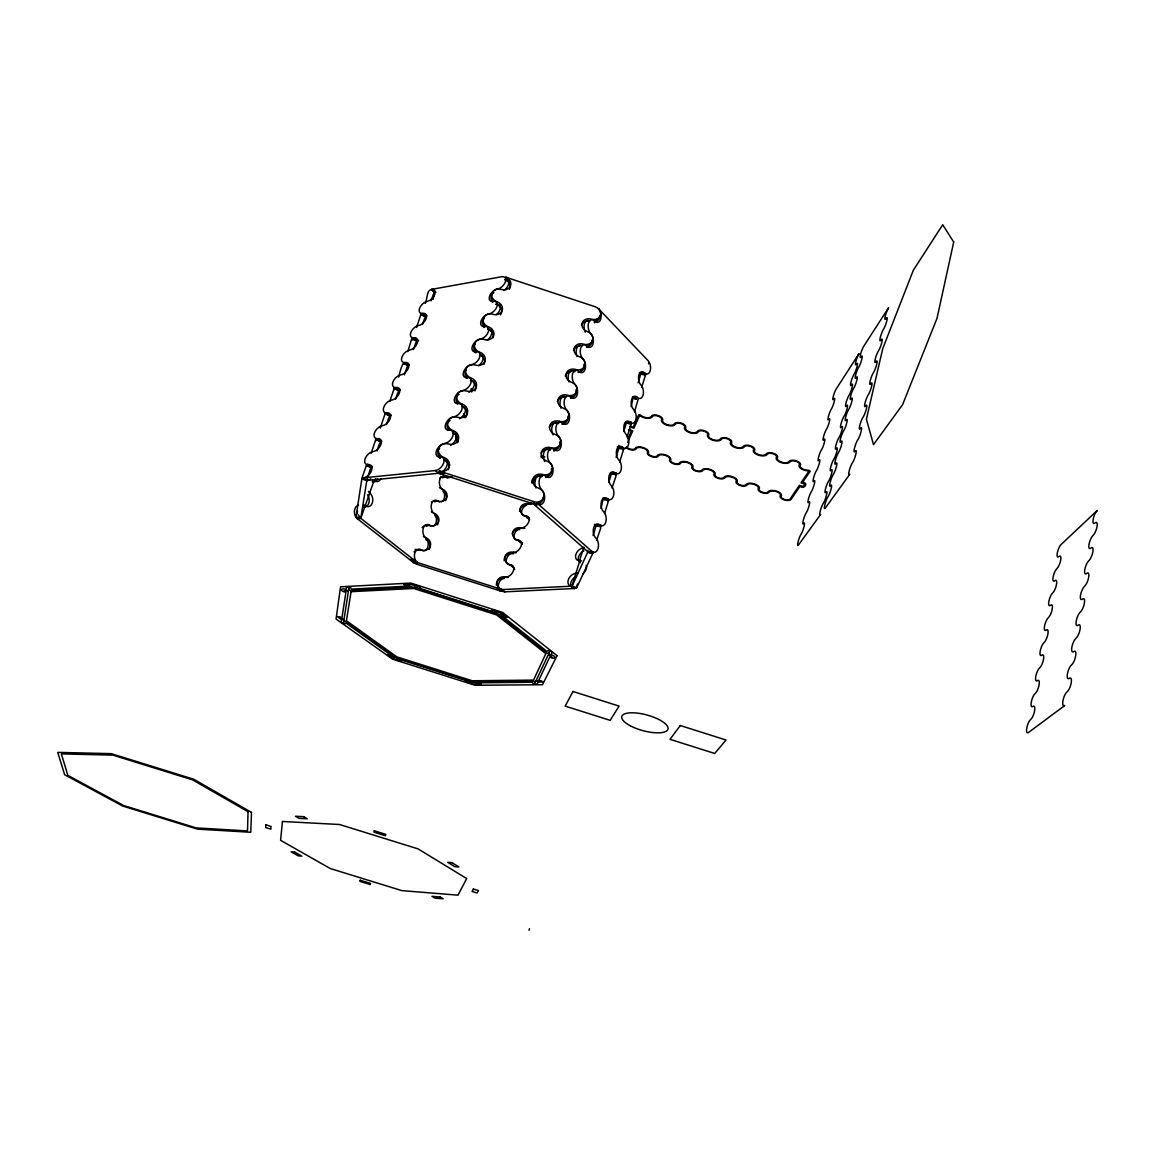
<?xml version="1.0" encoding="UTF-8"?>
<svg xmlns="http://www.w3.org/2000/svg" width="1155" height="1155" viewBox="0 0 1155 1155"><rect width="100%" height="100%" fill="white"/><g stroke="black" fill="none" stroke-linecap="round" stroke-linejoin="round"><path stroke-width="1.5" d="M579.391 561.099L583.809 547.152M400.164 389.307C398.836 390.332 397.291 393.205 395.645 399.067M374.292 481.159L374.321 479.816L360.793 518.335L356.043 516.805L361.948 478.098L366.525 465.046L366.727 466.389M385.207 414.082L385.193 413.245L380.341 428.101M343.858 620.423C343.656 625.375 343.179 619.643 345.172 621.26L394.692 656.762L389.769 655.419L395.616 657.383M348.579 590.364C350.052 585.354 347.583 590.609 350.081 590.378L411.18 587.202C397.724 581.124 414.934 589.7 417.865 586.856M360.793 518.335L366.929 479.7L370.524 468.439L372.459 466.36M356.043 516.805L357.516 511.275M421.055 314.781L421.113 313.77L416.565 327.486M389.798 401.363L394.346 387.878L394.404 389.596M433.067 299.362L434.511 291.277L431.017 300.805M407.787 351.654L411.382 339.888L412.263 338.155L412.248 340.061L412.898 338.949M371.159 453.28L375.938 438.972L375.938 440.546M576.562 587.332L576.475 588.14L592.789 553.375L587.548 552.379L587.881 550.386M607.934 500.664L608.194 499.509M595.46 524.919C596.933 524.341 594.219 531.82 593.049 535.314M425.285 303.332C427.466 298.799 427.162 284.101 434.439 292.316M398.692 377.108C399.789 371.953 402.474 362.526 404.033 363.493M618.329 447.534L618.185 448.602M610.836 472.9C612.02 472.669 610.042 478.401 608.699 482.472M625.808 422.239C627.122 421.156 624.927 427.74 623.772 431.508M531.993 502.945A6.916 4.505 -48.6 0 1 529.12 503.941A6.944 4.533 -48.9 0 0 521.858 510.38A6.944 4.533 -48.9 0 0 525.337 515.939A6.959 4.562 -49.2 0 1 528.831 521.569A6.959 4.562 -49.2 0 1 521.526 528.023A6.988 4.591 -49.5 0 0 514.235 534.491A6.988 4.591 -49.5 0 0 517.7 540.179A7.017 4.62 -49.8 0 1 521.194 545.94A7.017 4.62 -49.8 0 1 513.845 552.422A7.031 4.649 -50.1 0 0 506.511 558.919A7.031 4.649 -50.1 0 0 509.976 564.737A7.06 4.678 -50.5 0 1 513.455 570.628A7.06 4.678 -50.5 0 1 506.063 577.125A7.089 4.707 -50.8 0 0 498.686 583.65A7.089 4.707 -50.8 0 0 502.136 589.599L501.357 591.288L416.868 564.261L417.302 562.485A7.132 6.555 12.5 0 1 413.302 559.439M543.211 497.126A7.912 7.132 20.2 0 1 533.264 503.84L438.77 473.29L439.304 471.067A7.984 7.175 14.1 0 0 449.208 466.736A7.984 7.175 14.1 0 0 443.939 457.481A7.955 7.118 14.4 0 1 438.683 448.299A7.955 7.118 14.4 0 1 448.544 444.011A7.926 7.074 14.6 0 0 458.362 439.752A7.926 7.074 14.6 0 0 453.106 430.613A7.897 7.017 14.9 0 1 447.866 421.532A7.897 7.017 14.9 0 1 457.64 417.33A7.868 6.973 15.1 0 0 467.371 413.158A7.868 6.973 15.1 0 0 462.144 404.135A7.84 6.916 15.3 0 1 456.932 395.14A7.84 6.916 15.3 0 1 466.62 391.025A7.811 6.872 15.5 0 0 476.264 386.939A7.811 6.872 15.5 0 0 471.067 378.017A7.782 6.829 15.7 0 1 465.869 369.124A7.782 6.829 15.7 0 1 475.47 365.081A7.753 6.771 15.9 0 0 485.028 361.082A7.753 6.771 15.9 0 0 479.859 352.261A7.724 6.728 16 0 1 474.691 343.483A7.724 6.728 16 0 1 484.205 339.512A7.695 6.685 16.2 0 0 493.676 335.585A7.695 6.685 16.2 0 0 488.522 326.865A7.681 6.641 16.3 0 1 483.382 318.174A7.681 6.641 16.3 0 1 492.81 314.29A7.652 6.598 16.5 0 0 502.208 310.45A7.652 6.598 16.5 0 0 497.069 301.816A7.623 6.54 16.6 0 1 491.943 293.226A7.623 6.54 16.6 0 1 501.299 289.414A7.594 6.497 16.8 0 0 510.611 285.646A7.594 6.497 16.8 0 0 505.5 277.099L595.2 306.768A7.551 6.482 20.7 0 1 600.427 315.329A7.551 6.482 20.7 0 1 591.331 319.141A7.58 6.526 20.7 0 0 582.178 322.996A7.58 6.526 20.7 0 0 587.419 331.601A7.609 6.569 20.7 0 1 592.659 340.249A7.609 6.569 20.7 0 1 583.477 344.147A7.623 6.612 20.6 0 0 574.252 348.074A7.623 6.612 20.6 0 0 579.521 356.78A7.652 6.656 20.6 0 1 584.791 365.529A7.652 6.656 20.6 0 1 575.522 369.499A7.681 6.713 20.6 0 0 566.224 373.513A7.681 6.713 20.6 0 0 571.508 382.305A7.71 6.757 20.5 0 1 576.807 391.155A7.71 6.757 20.5 0 1 567.466 395.198A7.739 6.8 20.5 0 0 558.067 399.298A7.739 6.8 20.5 0 0 563.38 408.191A7.767 6.858 20.5 0 1 568.708 417.143A7.767 6.858 20.5 0 1 559.28 421.272A7.782 6.901 20.4 0 0 549.809 425.444A7.782 6.901 20.4 0 0 555.151 434.439A7.811 6.944 20.4 0 1 560.493 443.491A7.811 6.944 20.4 0 1 550.993 447.707A7.84 7.002 20.3 0 0 541.435 451.952A7.84 7.002 20.3 0 0 546.806 461.062A7.868 7.046 20.3 0 1 552.177 470.215A7.868 7.046 20.3 0 1 542.576 474.517A7.897 7.103 20.2 0 0 532.946 478.849A7.897 7.103 20.2 0 0 538.331 488.06A7.926 7.147 20.2 0 1 543.731 497.314A7.926 7.147 20.2 0 1 534.043 501.703L439.304 471.067M603.3 498.296L601.004 508.474M452.543 432.923L453.106 430.613M461.567 406.488L462.144 404.135M623.151 448.804L623.411 447.765M488.522 326.865L487.886 329.363A7.681 6.67 16.2 0 1 493.098 337.838M497.069 301.816L496.419 304.357A7.609 6.54 16.6 0 1 495.885 304.169M640.476 372.589C641.4 372.473 639.726 377.411 638.109 382.825M618.488 446.927L618.907 445.397M592.847 551.57L592.789 553.375M600.73 524.789L600.571 528.528L596.601 540.295M615.962 473.088L615.933 476.293L612.006 487.973M633.359 396.569L631.15 406.531M576.937 585.758L577.413 584.069M404.423 374.841C406.011 369.297 407.932 364.605 409.101 364.431M631.005 421.965L630.89 425.459L626.992 437.052M529.062 930.266L529.51 928.707M377.006 450.984C378.306 446.263 380.414 440.618 381.626 440.762M413.504 349.517C415.049 344.464 416.753 339.7 417.792 340.205M386.463 424.607C387.921 419.539 389.784 415.02 390.953 414.862M422.456 324.512C424.52 318.332 425.43 316.167 426.758 315.329M616.12 457.293L619.08 447.115L618.257 448.573M574.67 371.896L575.522 369.499M558.457 423.567L559.28 421.272M550.993 447.707L550.17 449.945A7.825 6.988 20.3 0 0 541.146 453.02M513.037 554.183L513.686 552.408A7.017 6.41 19.6 0 0 516.198 552.769M541.782 476.712L542.576 474.517M533.264 503.84L534.043 501.703M375.505 478.733L374.567 480.899M367.824 464.007L366.9 466.1M386.376 412.566L385.712 414.14M648.489 363.811L648.85 362.915M641.588 387.488L645.775 374.162L645.096 375.462M421.647 314.723L422.181 313.395A7.349 4.201 -47.1 0 0 425.877 316.268A7.378 4.23 -47.3 0 1 426.643 316.196M634.442 411.844L638.181 399.269M619.658 462.101L623.844 448.66L623.123 449.945M627.959 438.842L631.482 430.945L628.58 429.992M604.455 513.715L608.728 500.028L608.122 501.053M627.656 442.235L632.767 430.801L628.796 429.501M587.895 551.787L571.855 586.61M535.776 681.306C533.191 685.464 536.757 680.974 534.245 681.248L474.156 681.955L478.906 683.746L473.088 681.912M548.596 654.033C550.127 649.139 549.26 654.784 547.369 653.196L499.22 615.066L504.692 616.452L498.166 614.345M579.507 560.998L580.041 560.016L571.797 586.639M363.551 477.838A7.71 4.577 -50.4 0 0 371.506 470.677A7.71 4.577 -50.4 0 0 368.301 464.671A7.681 4.548 -50.1 0 1 365.124 458.737A7.681 4.548 -50.1 0 1 373.022 451.591A7.652 4.519 -49.8 0 0 380.919 444.444A7.652 4.519 -49.8 0 0 377.699 438.597A7.623 4.49 -49.5 0 1 374.509 432.807A7.623 4.49 -49.5 0 1 382.363 425.69A7.594 4.461 -49.3 0 0 390.217 418.572A7.594 4.461 -49.3 0 0 386.983 412.869A7.565 4.418 -49 0 1 383.763 407.239A7.565 4.418 -49 0 1 391.574 400.15A7.536 4.389 -48.8 0 0 399.37 393.061A7.536 4.389 -48.8 0 0 396.122 387.502A7.508 4.36 -48.5 0 1 392.902 382.016A7.508 4.36 -48.5 0 1 400.655 374.956A7.493 4.331 -48.3 0 0 408.422 367.896A7.493 4.331 -48.3 0 0 405.16 362.482A7.464 4.302 -48 0 1 401.911 357.126A7.464 4.302 -48 0 1 409.621 350.095A7.435 4.274 -47.8 0 0 417.33 343.064A7.435 4.274 -47.8 0 0 414.053 337.794A7.406 4.245 -47.6 0 1 410.805 332.568A7.406 4.245 -47.6 0 1 418.471 325.566A7.392 4.216 -47.3 0 0 426.137 318.578A7.392 4.216 -47.3 0 0 422.846 313.424A7.363 4.187 -47.1 0 1 419.568 308.342A7.363 4.187 -47.1 0 1 427.191 301.368A7.334 4.158 -46.9 0 0 434.814 294.409A7.334 4.158 -46.9 0 0 431.508 289.385L501.703 276.724A7.58 4.418 -45.7 0 1 505.399 281.849A7.58 4.418 -45.7 0 1 497.487 289.024A7.594 4.447 -45.9 0 0 489.576 296.214A7.594 4.447 -45.9 0 0 493.243 301.412A7.623 4.476 -46.2 0 1 496.939 306.667A7.623 4.476 -46.2 0 1 488.969 313.886A7.652 4.519 -46.4 0 0 481.014 321.104A7.652 4.519 -46.4 0 0 484.681 326.446A7.666 4.548 -46.6 0 1 488.348 331.846A7.666 4.548 -46.6 0 1 480.35 339.079A7.695 4.577 -46.9 0 0 472.337 346.341A7.695 4.577 -46.9 0 0 475.99 351.813A7.724 4.606 -47.1 0 1 479.657 357.357A7.724 4.606 -47.1 0 1 471.601 364.634A7.753 4.649 -47.4 0 0 463.545 371.924A7.753 4.649 -47.4 0 0 467.169 377.555A7.767 4.678 -47.6 0 1 470.836 383.243A7.767 4.678 -47.6 0 1 462.722 390.549A7.796 4.707 -47.9 0 0 454.622 397.869A7.796 4.707 -47.9 0 0 458.246 403.644A7.825 4.736 -48.2 0 1 461.885 409.491A7.825 4.736 -48.2 0 1 453.727 416.84A7.854 4.779 -48.5 0 0 445.57 424.188A7.854 4.779 -48.5 0 0 449.18 430.122A7.883 4.808 -48.8 0 1 452.803 436.114A7.883 4.808 -48.8 0 1 444.603 443.491A7.912 4.837 -49 0 0 436.388 450.883A7.912 4.837 -49 0 0 439.983 456.961A7.941 4.88 -49.3 0 1 443.607 463.126A7.941 4.88 -49.3 0 1 435.334 470.533L363.551 477.838L366.828 480.494L438.582 473.276A7.926 4.88 -49.3 0 0 446.653 466.389A7.926 4.88 -49.3 0 0 444.054 459.704M639.379 372.502A7.32 4.201 82.8 0 1 640.577 373.397L644.562 372.863A7.305 4.172 82.6 0 0 650.193 370.813A7.305 4.172 82.6 0 0 648.143 360.735L598.521 308.717A7.594 4.447 81.2 0 1 600.701 319.199A7.594 4.447 81.2 0 1 594.652 321.09A7.609 4.49 81.4 0 0 588.545 323.039A7.609 4.49 81.4 0 0 590.754 333.55A7.637 4.519 81.6 0 1 592.963 344.06A7.637 4.519 81.6 0 1 586.841 346.081A7.652 4.548 81.9 0 0 580.662 348.16A7.652 4.548 81.9 0 0 582.885 358.714A7.681 4.591 82.1 0 1 585.109 369.268A7.681 4.591 82.1 0 1 578.915 371.434A7.695 4.62 82.4 0 0 572.649 373.628A7.695 4.62 82.4 0 0 574.916 384.225A7.724 4.663 82.6 0 1 577.154 394.837A7.724 4.663 82.6 0 1 570.888 397.118A7.739 4.692 82.9 0 0 564.535 399.457A7.739 4.692 82.9 0 0 566.816 410.112A7.767 4.721 83.2 0 1 569.097 420.752A7.767 4.721 83.2 0 1 562.73 423.178A7.782 4.764 83.4 0 0 556.32 425.646A7.782 4.764 83.4 0 0 558.616 436.345A7.811 4.793 83.7 0 1 560.911 447.043A7.811 4.793 83.7 0 1 554.472 449.598A7.84 4.837 84 0 0 547.961 452.211A7.84 4.837 84 0 0 550.3 462.953A7.868 4.865 84.3 0 1 552.624 473.694A7.868 4.865 84.3 0 1 546.098 476.394A7.883 4.909 84.6 0 0 539.5 479.152A7.883 4.909 84.6 0 0 541.868 489.937A7.912 4.938 85 0 1 544.207 500.736A7.912 4.938 85 0 1 537.595 503.58L533.437 503.927L587.837 551.7A7.623 4.606 86.3 0 0 592.342 551.642M632.449 397.147A7.363 4.274 83.3 0 1 633.344 397.854L637.343 397.363A7.349 4.23 83.1 0 0 643.046 395.183A7.349 4.23 83.1 0 0 640.967 385.077A7.334 4.201 82.8 0 1 638.888 374.971A7.334 4.201 82.8 0 1 644.562 372.863M637.343 397.363A7.378 4.259 83.3 0 0 631.597 399.587A7.378 4.259 83.3 0 0 633.705 409.736A7.392 4.288 83.5 0 1 635.799 419.886A7.392 4.288 83.5 0 1 630.024 422.181L626.01 422.643A7.406 4.331 83.8 0 0 625.404 422.138M617.348 446.913A7.45 4.389 84.3 0 1 618.575 447.765L622.617 447.346A7.435 4.346 84 0 0 628.45 444.906A7.435 4.346 84 0 0 626.342 434.713A7.421 4.317 83.8 0 1 624.205 424.535A7.421 4.317 83.8 0 1 630.024 422.181M440.575 476.51A6.959 4.634 84.2 0 1 442.553 477.448L446.061 477.102A6.944 4.606 83.9 0 0 447.678 477.982M610.432 472.727A7.493 4.447 84.8 0 1 611.053 473.218L615.095 472.843A7.479 4.418 84.5 0 0 621.015 470.273A7.479 4.418 84.5 0 0 618.878 460.051A7.464 4.389 84.3 0 1 616.727 449.815A7.464 4.389 84.3 0 1 622.617 447.346M433.775 500.952A7.002 4.692 84.9 0 1 434.41 501.4L437.918 501.097A7.017 6.353 14 0 0 446.797 497.3A7.017 6.353 14 0 0 442.163 489.128A6.988 6.309 14.3 0 1 439.521 487.655M414.501 587.202L496.722 613.449M357.299 518.725L360.88 518.422L417.143 562.413L413.591 562.629L357.299 518.725A7.32 5.14 84.7 0 1 354.441 510.972A7.32 5.14 84.7 0 1 358.541 505.125M602.477 498.354A7.551 4.519 85.4 0 1 603.415 499.018L607.487 498.686A7.536 4.476 85.1 0 0 613.464 495.986A7.536 4.476 85.1 0 0 611.298 485.721A7.508 4.447 84.8 0 1 609.133 475.441A7.508 4.447 84.8 0 1 615.095 472.843M425.516 525.222A7.046 4.75 85.6 0 1 426.166 525.655L429.689 525.381A7.031 4.721 85.2 0 0 431.349 526.218M594.392 524.384A7.594 4.577 86 0 1 595.677 525.178L599.763 524.875A7.58 4.533 85.7 0 0 605.812 522.046A7.58 4.533 85.7 0 0 603.632 511.737A7.551 4.505 85.4 0 1 601.437 501.414A7.551 4.505 85.4 0 1 607.487 498.686M415.064 549.361A7.089 4.822 86.3 0 1 417.807 550.228L421.344 549.997A7.074 4.779 85.9 0 0 427.74 547.253A7.074 4.779 85.9 0 0 425.531 537.653A7.046 4.75 85.6 0 1 423.308 528.052A7.046 4.75 85.6 0 1 429.689 525.381M587.837 551.7L591.938 551.44A7.637 4.606 86.3 0 0 598.059 548.481A7.637 4.606 86.3 0 0 595.865 538.115A7.609 4.577 86 0 1 593.641 527.763A7.609 4.577 86 0 1 599.763 524.875M348.362 590.465L344.002 590.869M501.458 589.801A7.074 4.707 -50.8 0 0 504.923 591.836L574.771 588.487A7.277 4.981 -49.6 0 1 570.686 583.535A7.277 4.981 -49.6 0 1 576.403 576.215M494.167 611.212L497.993 614.243M471.413 681.753L396.858 657.917L399.543 660.155L395.847 657.513M552.032 657.08L548.712 654.25M347.352 590.696L348.435 591.158L343.973 619.672L339.772 617.391L343.699 620.206M472.785 681.869L468.309 681.926M536.021 681.219L540.583 681.031M537.089 681.075L536.108 680.598L548.235 654.813L549.405 655.001M630.038 426.354L633.084 427.35L638.657 414.862L640.577 415.179A6.165 2.974 16.2 0 0 646.641 417.691A6.165 2.974 16.2 0 0 651.218 416.334A6.006 2.902 16 0 1 658.162 415.54A6.006 2.902 16 0 1 662.609 420.059A6.15 2.974 15.8 0 0 667.142 424.679A6.15 2.974 15.8 0 0 674.289 423.885A6.006 2.902 15.6 0 1 681.277 423.105A6.006 2.902 15.6 0 1 685.651 427.61A6.15 2.96 15.4 0 0 690.113 432.201A6.15 2.96 15.4 0 0 697.317 431.436A6.006 2.888 15.2 0 1 704.362 430.671A6.006 2.888 15.2 0 1 708.665 435.146A6.15 2.96 15 0 0 713.039 439.709A6.15 2.96 15 0 0 720.301 438.958A6.006 2.888 14.7 0 1 727.405 438.221A6.006 2.888 14.7 0 1 731.635 442.668A6.15 2.96 14.5 0 0 735.937 447.202A6.15 2.96 14.5 0 0 743.257 446.48A6.006 2.873 14.3 0 1 750.418 445.772A6.006 2.873 14.3 0 1 754.576 450.19A6.15 2.945 14.1 0 0 758.792 454.695A6.15 2.945 14.1 0 0 766.169 453.987A6.006 2.873 13.9 0 1 773.388 453.294A6.006 2.873 13.9 0 1 777.474 457.683A6.15 2.945 13.7 0 0 781.617 462.159A6.15 2.945 13.7 0 0 789.053 461.48A6.006 2.859 13.5 0 1 796.329 460.816A6.006 2.859 13.5 0 1 800.328 465.176A6.15 2.931 13.3 0 0 802.191 468.627A6.15 2.931 13.3 0 0 808.688 470.229L810.233 471.168L802.407 482.732C809.742 481.909 803.635 490.572 800.141 486.067L791.175 499.335A5.789 2.657 13.6 0 1 784.187 499.884A5.789 2.657 13.6 0 1 780.289 495.784A5.934 2.729 13.8 0 0 776.275 491.568A5.934 2.729 13.8 0 0 769.129 492.146A5.789 2.671 14 0 1 762.184 492.709A5.789 2.671 14 0 1 758.229 488.579A5.934 2.743 14.2 0 0 754.143 484.335A5.934 2.743 14.2 0 0 747.054 484.941A5.789 2.671 14.4 0 1 740.167 485.519A5.789 2.671 14.4 0 1 736.139 481.375A5.934 2.743 14.6 0 0 731.967 477.102A5.934 2.743 14.6 0 0 724.936 477.722A5.789 2.685 14.8 0 1 718.107 478.314A5.789 2.685 14.8 0 1 714.007 474.156A5.934 2.758 15 0 0 709.776 469.854A5.934 2.758 15 0 0 702.789 470.489A5.789 2.685 15.2 0 1 696.003 471.11A5.789 2.685 15.2 0 1 691.845 466.923A5.934 2.758 15.3 0 0 687.543 462.592A5.934 2.758 15.3 0 0 680.613 463.256A5.789 2.685 15.5 0 1 673.885 463.891A5.789 2.685 15.5 0 1 669.64 459.676A5.934 2.758 15.7 0 0 665.266 455.33A5.934 2.758 15.7 0 0 658.393 456.008A5.789 2.7 15.9 0 1 651.723 456.658A5.789 2.7 15.9 0 1 647.406 452.428A5.934 2.772 16.1 0 0 642.96 448.053A5.934 2.772 16.1 0 0 636.145 448.746A5.789 2.7 16.3 0 1 631.771 449.93A5.789 2.7 16.3 0 1 626.024 447.49M576.807 587.635L572.129 586.134L502.136 589.599L417.302 562.485M368.185 466.331L371.491 467.4A7.695 4.577 -50.4 0 1 372.343 467.313M361.789 478.95L366.77 480.552M603.473 499.119L608.295 500.678M375.938 439.752L380.861 441.354M595.735 525.28L600.6 526.839M618.632 447.851L623.397 449.411M395.977 389.278L399.211 390.332M611.096 473.319L615.889 474.878M386.838 414.602L390.101 415.67A7.58 4.461 -49.3 0 1 390.939 415.569M633.388 397.955L636.521 398.98M412.277 339.108L417.056 340.667M630.789 424.289L626.053 422.744A7.378 4.302 83.5 0 0 626.905 423.336M629.951 426.888L633.922 428.187L639.682 415.324A7.305 3.523 16.2 0 0 646.872 418.283A7.305 3.523 16.2 0 0 652.301 416.681A4.865 2.353 16 0 1 657.931 416.045A4.865 2.353 16 0 1 661.541 419.713A7.291 3.523 15.8 0 0 666.911 425.17A7.291 3.523 15.8 0 0 675.372 424.246A4.865 2.353 15.6 0 1 681.031 423.611A4.865 2.353 15.6 0 1 684.583 427.263A7.291 3.523 15.4 0 0 689.867 432.692A7.291 3.523 15.4 0 0 698.385 431.782A4.865 2.339 15.2 0 1 704.102 431.176A4.865 2.339 15.2 0 1 707.582 434.8A7.291 3.508 15 0 0 712.779 440.199A7.291 3.508 15 0 0 721.37 439.319A4.865 2.339 14.7 0 1 727.13 438.727A4.865 2.339 14.7 0 1 730.566 442.322A7.291 3.494 14.5 0 0 735.663 447.692A7.291 3.494 14.5 0 0 744.325 446.826A4.865 2.324 14.3 0 1 750.129 446.263A4.865 2.324 14.3 0 1 753.493 449.829A7.291 3.494 14.1 0 0 758.503 455.171A7.291 3.494 14.1 0 0 767.238 454.334A4.865 2.324 13.9 0 1 773.099 453.785A4.865 2.324 13.9 0 1 776.391 457.337A7.291 3.479 13.7 0 0 781.314 462.635A7.291 3.479 13.7 0 0 790.121 461.827A4.865 2.324 13.5 0 1 796.012 461.293A4.865 2.324 13.5 0 1 799.26 464.83A7.291 3.479 13.3 0 0 801.469 468.916A7.291 3.479 13.3 0 0 809.164 470.821L801.007 482.833L804.934 484.118L803.288 486.544L799.404 485.273L790.135 499.003A4.692 2.151 13.6 0 1 784.476 499.436A4.692 2.151 13.6 0 1 781.329 496.116A7.031 3.234 13.8 0 0 776.564 491.12A7.031 3.234 13.8 0 0 768.089 491.799A4.692 2.166 14 0 1 762.473 492.261A4.692 2.166 14 0 1 759.268 488.926A7.031 3.248 14.2 0 0 754.417 483.887A7.031 3.248 14.2 0 0 746.015 484.595A4.692 2.166 14.4 0 1 740.442 485.071A4.692 2.166 14.4 0 1 737.164 481.707A7.031 3.248 14.6 0 0 732.241 476.654A7.031 3.248 14.6 0 0 723.896 477.376A4.692 2.166 14.8 0 1 718.367 477.867A4.692 2.166 14.8 0 1 715.046 474.488A7.031 3.263 15 0 0 710.022 469.392A7.031 3.263 15 0 0 701.749 470.157A4.692 2.18 15.2 0 1 696.263 470.663A4.692 2.18 15.2 0 1 692.885 467.255A7.031 3.263 15.3 0 0 687.774 462.13A7.031 3.263 15.3 0 0 679.573 462.91A4.692 2.18 15.5 0 1 674.116 463.429A4.692 2.18 15.5 0 1 670.68 460.022A7.031 3.277 15.7 0 0 665.497 454.868A7.031 3.277 15.7 0 0 657.354 455.662A4.692 2.18 15.9 0 1 651.94 456.196A4.692 2.18 15.9 0 1 648.46 452.76A7.031 3.277 16.1 0 0 643.191 447.577A7.031 3.277 16.1 0 0 635.106 448.4A4.692 2.18 16.3 0 1 631.222 449.324A4.692 2.18 16.3 0 1 626.573 447.028M403.369 363.753L408.191 365.327A7.479 4.346 -48.3 0 1 409.404 365.225M640.621 373.498L645.284 375.029M422.643 315.301L425.805 316.34M504.822 279.698L509.889 281.372M504.923 591.836L502.136 589.599A7.074 6.54 19.4 0 1 497.199 581.182A7.074 6.54 19.4 0 1 505.904 577.11A7.06 6.497 19.5 0 0 508.445 577.471M368.301 464.671L371.564 467.327A7.666 4.548 -50.1 0 1 369.152 466.779M509.976 564.737L512.719 567.004M377.699 438.597L380.933 441.282A7.637 4.519 -49.8 0 1 381.713 441.268M435.334 470.533L438.582 473.276M517.7 540.179L520.414 542.489M574.771 588.487L572.043 586.177A7.291 4.981 -49.6 0 1 568.217 580.07A7.291 4.981 -49.6 0 1 575.854 573.356A7.262 4.952 -49.2 0 0 578.034 572.822M386.983 412.869L390.159 415.598A7.551 4.432 -49 0 1 387.502 414.934M525.337 515.939L528.023 518.263A6.959 4.562 -49.2 0 1 529.481 518.407M396.122 387.502L399.269 390.26A7.522 4.403 -48.8 0 1 400.049 390.217M537.595 503.58L591.938 551.44M405.16 362.482L408.264 365.254A7.45 4.317 -48 0 1 407.123 365.298M414.053 337.794L417.128 340.595A7.421 4.288 -47.8 0 1 418.615 340.61M422.846 313.424L425.877 316.268M431.508 289.385L434.511 292.244A7.334 4.172 -46.9 0 1 435.984 292.215M513.686 552.408A7.031 6.454 19.5 0 0 505.053 556.407A7.031 6.454 19.5 0 0 509.803 564.723A7.06 6.497 19.5 0 1 514.61 569.516M522.161 544.467A7.017 6.41 19.6 0 0 517.541 540.165A6.988 6.367 19.7 0 1 512.791 531.95A6.988 6.367 19.7 0 1 521.367 528.008A6.973 6.338 19.8 0 0 524.861 528.283M529.582 519.75A6.973 6.338 19.8 0 0 525.178 515.924A6.944 6.295 19.8 0 1 520.443 507.796A6.944 6.295 19.8 0 1 528.947 503.927A6.93 6.251 19.9 0 0 531.43 504.287M532.051 480.061A6.901 6.208 20 0 1 535.472 479.888M540.901 456.297A6.858 6.136 20.1 0 1 543.355 456.499M544.814 456.889A6.843 6.093 20.1 0 1 544.323 456.774M464.296 417.648A6.858 6.078 15.5 0 1 463.891 417.359M457.741 441.585A6.901 6.15 15.2 0 1 455.619 440.3M449.757 465.119A6.944 6.237 14.7 0 1 448.01 464.137M452.038 476.683A6.973 6.266 14.5 0 1 446.22 477.174A6.988 6.309 14.3 0 0 439.579 478.199M431.335 511.781A7.031 6.381 13.8 0 0 433.977 513.268A7.06 6.425 13.5 0 1 438.626 521.526A7.06 6.425 13.5 0 1 429.848 525.453A7.074 6.468 13.2 0 0 422.066 527.561M431.393 502.223A7.031 6.381 13.8 0 1 438.077 501.169A6.988 4.663 84.5 0 0 439.564 501.949M423.423 536.541A7.074 6.468 13.2 0 0 425.69 537.725A7.103 6.511 12.8 0 1 430.367 546.055A7.103 6.511 12.8 0 1 421.517 550.069A7.132 6.555 12.5 0 0 413.995 551.845M504.186 560.753A7.017 6.439 19.5 0 1 511.03 553.823M512.228 533.538A6.973 6.367 19.7 0 1 519.721 529.582M519.533 511.232A6.93 6.28 19.8 0 1 526.305 505.428M531.834 481.852A6.887 6.208 19.9 0 1 534.289 481.722M443.087 491.655A7.002 6.338 14 0 1 445.57 500.635M434.93 515.751A7.046 6.41 13.4 0 1 437.427 524.832M425.733 539.717A7.089 6.497 12.8 0 1 429.169 549.347M416.868 564.261A7.118 6.54 12.4 0 1 412.638 560.796M501.357 591.288A7.06 6.526 19.4 0 1 497.357 588.256M496.304 585.036A7.06 6.526 19.4 0 1 504.273 578.597M581.571 560.911A7.262 4.952 -49.2 0 0 579.651 560.608A7.233 4.923 -48.9 0 1 575.811 554.631A7.233 4.923 -48.9 0 1 583.405 547.946A7.219 4.894 -48.5 0 0 583.838 547.903M541.161 457.669A6.858 4.418 -47.7 0 1 543.601 456.701M531.82 482.66A6.901 4.476 -48.3 0 1 535.4 480.393M580.416 562.658A7.219 4.923 -48.9 0 1 578.511 556.97A7.219 4.923 -48.9 0 1 583.925 550.848M528.023 518.263A6.93 4.533 -48.9 0 1 527.258 518.263M522.219 542.749A7.002 4.62 -49.8 0 1 522.522 542.908M586.235 565.344A7.248 4.952 -49.2 0 1 582.9 573.847M433.067 526.131A7.031 4.721 85.2 0 0 436.475 520.356A7.031 4.721 85.2 0 0 433.818 513.195A7.002 4.692 84.9 0 1 431.623 503.638A7.002 4.692 84.9 0 1 437.918 501.097M441.268 501.891A6.988 4.663 84.5 0 0 444.617 496.202A6.988 4.663 84.5 0 0 442.004 489.056A6.973 4.634 84.2 0 1 439.824 479.527A6.973 4.634 84.2 0 1 446.061 477.102M448.732 463.559A6.93 4.577 83.6 0 1 448.299 462.722M458.059 441.672A6.887 4.505 83 0 1 455.619 436.792M465.104 417.504A6.858 4.447 82.4 0 1 463.617 414.039M471.673 392.021A6.814 4.389 81.8 0 1 471.197 388.6M380.905 478.719A7.277 5.039 83.5 0 1 374.393 480.596A7.291 5.068 83.9 0 0 372.617 479.686M368.431 491.395A7.291 5.068 83.9 0 0 369.918 493.127A7.32 5.111 84.3 0 1 372.271 503.089A7.32 5.111 84.3 0 1 365.413 505.731A7.334 5.14 84.7 0 0 363.608 504.836M360.88 518.422A7.334 5.14 84.7 0 1 358.498 514.87M417.143 562.413A7.089 4.808 86.3 0 1 414.89 552.783A7.089 4.808 86.3 0 1 421.344 549.997M426.816 526.102A7.017 4.721 85.2 0 1 426.166 525.655M435.045 501.848A6.973 4.663 84.5 0 1 434.41 501.4M442.856 477.694A6.93 4.606 83.9 0 1 442.553 477.448M377.541 478.646A7.262 5.039 83.5 0 1 372.256 481.751M367.593 494.788A7.305 5.111 84.3 0 1 368.705 503.407A7.305 5.111 84.3 0 1 363.276 506.828M413.591 562.629A7.089 4.822 86.3 0 1 411.223 558.775M418.139 550.459A7.06 4.793 85.9 0 1 417.807 550.228M453.078 433.125A7.897 7.06 14.6 0 1 457.481 442.755M448.429 430.05A7.868 7.002 14.8 0 1 450.046 420.449M462.621 406.906A7.84 6.959 15.1 0 1 465.653 417.489M457.481 403.644A7.825 6.901 15.3 0 1 459.055 394.173M470.46 380.428A7.796 6.858 15.5 0 1 474.849 390.881M467.125 378.407A7.767 6.814 15.7 0 1 466.086 370.004M479.758 354.903A7.739 6.771 15.8 0 1 484.118 364.2M475.918 352.723A7.71 6.713 16 0 1 475.181 344.017M484.595 327.385A7.652 6.627 16.3 0 1 484.537 318.087M497.444 304.776A7.623 6.583 16.5 0 1 500.462 314.853M492.781 302.018A7.609 6.54 16.6 0 1 493.892 292.634M505.341 279.885A7.58 6.497 16.7 0 1 509.427 289.284M599.763 315.69A7.536 6.468 20.7 0 1 594.19 322M581.571 324.815A7.551 6.511 20.7 0 1 589.368 321.364M591.966 340.061A7.58 6.555 20.7 0 1 586.394 346.962M573.486 350.283A7.609 6.598 20.6 0 1 579.362 346.182M583.881 364.273A7.637 6.656 20.6 0 1 577.933 372.314M565.315 376.126A7.666 6.699 20.6 0 1 571.393 371.491M575.912 389.798A7.695 6.742 20.5 0 1 570.455 397.898M557.331 401.391A7.71 6.786 20.5 0 1 565.531 397.277M567.971 416.19A7.739 6.843 20.4 0 1 561.778 423.972M549.275 427.018A7.767 6.887 20.4 0 1 557.36 423.293M559.655 441.932A7.796 6.93 20.4 0 1 554.068 450.277M551.484 469.074A7.854 7.031 20.3 0 1 545.709 477.029M531.863 482.819A7.883 7.089 20.2 0 1 540.67 476.423M443.939 459.935A7.955 7.161 14.1 0 1 448.357 469.681M443.881 473.377A7.955 7.161 14.1 0 1 438.77 473.29M440.402 458.073A7.926 7.103 14.3 0 1 439.651 448.126M548.033 475.225A7.854 4.88 84.3 0 1 545.795 477.621M544.727 461.48A7.825 4.837 84 0 1 544.193 451.706A7.825 4.837 84 0 1 550.025 449.757M556.349 448.602A7.796 4.808 83.7 0 1 553.808 451.042M553.072 434.901A7.782 4.764 83.4 0 1 552.538 425.199A7.782 4.764 83.4 0 1 558.298 423.365M564.55 422.34A7.753 4.736 83.1 0 1 563.005 424.26M561.085 408.235A7.724 4.692 82.9 0 1 560.594 399.5A7.724 4.692 82.9 0 1 565.459 396.714M572.432 396.829A7.71 4.663 82.6 0 1 571.104 398.316M568.996 381.901A7.681 4.634 82.3 0 1 568.91 373.296A7.681 4.634 82.3 0 1 573.862 371.231M580.965 370.048A7.666 4.591 82.1 0 1 580.402 371.289M577.009 356.419A7.637 4.562 81.8 0 1 576.923 347.872A7.637 4.562 81.8 0 1 581.817 345.908M588.833 344.869A7.623 4.519 81.6 0 1 587.274 347.28M585.34 332.221A7.594 4.49 81.4 0 1 584.647 323.212A7.594 4.49 81.4 0 1 589.656 320.946M596.716 319.589A7.58 4.461 81.1 0 1 594.479 322.779M644.966 373.657A7.305 4.172 82.6 0 1 640.577 373.397M636.694 398.822A7.334 4.23 83 0 1 633.344 397.854M630.977 422.124A7.378 4.302 83.5 0 1 629.98 423.206M620.134 448.718A7.421 4.36 84 0 1 618.575 447.765M623.382 447.476A7.421 4.36 84 0 1 623.137 447.765M612.612 474.156A7.479 4.418 84.5 0 1 611.053 473.218M615.904 472.843A7.479 4.418 84.5 0 1 615.124 473.651M604.671 499.841A7.522 4.476 85.1 0 1 603.415 499.018M607.819 499.133A7.522 4.476 85.1 0 1 606.938 499.754M597.279 526.074A7.565 4.548 85.7 0 1 595.677 525.178M600.412 524.933A7.565 4.548 85.7 0 1 600.138 525.207M539.14 503.06A7.897 4.952 85 0 1 533.437 503.927M536.007 487.973A7.868 4.909 84.6 0 1 535.819 478.372A7.868 4.909 84.6 0 1 541.623 476.51M380.933 441.282A7.609 4.49 -49.5 0 1 377.656 439.781M399.269 390.26A7.493 4.375 -48.5 0 1 396.006 388.889M405.376 364.475A7.45 4.317 -48 0 1 404.654 362.988M417.128 340.595A7.392 4.259 -47.6 0 1 413.519 338.415M505.471 279.611A7.565 4.418 -45.7 0 1 508.676 283.495A7.565 4.418 -45.7 0 1 504.013 290.396M492.247 301.874A7.58 4.447 -45.9 0 1 492.377 299.824M496.231 304.357A7.609 4.49 -46.1 0 1 500.303 307.447A7.609 4.49 -46.1 0 1 496.419 314.579M483.887 327.486A7.637 4.519 -46.4 0 1 483.757 325.132M488.117 329.305A7.652 4.548 -46.6 0 1 491.756 332.972A7.652 4.548 -46.6 0 1 487.41 340.119M475.225 352.751A7.681 4.577 -46.9 0 1 475.326 349.445M479.874 354.643A7.71 4.62 -47.1 0 1 483.093 358.656A7.71 4.62 -47.1 0 1 478.719 365.659M466.447 378.378A7.739 4.649 -47.4 0 1 466.346 375.938M470.706 380.37A7.753 4.678 -47.6 0 1 474.286 384.702A7.753 4.678 -47.6 0 1 469.002 392.18M457.38 403.6A7.782 4.707 -47.9 0 1 457.553 401.406M462.217 406.445A7.811 4.75 -48.2 0 1 465.306 411.368A7.811 4.75 -48.2 0 1 459.603 418.716M448.429 430.324A7.84 4.779 -48.5 0 1 448.544 427.697M453.193 432.88A7.868 4.808 -48.8 0 1 456.268 437.947A7.868 4.808 -48.8 0 1 450.522 445.354M439.665 458.116A7.897 4.851 -49 0 1 439.405 454.363M370.726 478.776A7.695 4.577 -50.4 0 1 366.828 480.494M543.197 681.84L537.826 682.201C538.201 685.81 531.878 684.078 532.498 682.259L478.661 682.793C490.023 687.283 460.239 682.432 467.241 680.829L401.045 659.866C406.228 665.208 378.58 652.2 390.477 654.871L346.052 623.108C345.648 624.971 339.224 622.762 341.649 619.961L337.347 616.553L342.01 617.579L345.937 591.952C341.967 592.616 337.838 587.245 346.341 589.382C344.926 585.181 351.524 586.769 351.51 589.108L406.574 586.22C396.252 581.066 417.431 586.206 416.984 585.672C418.543 585.426 422.86 588.473 419.121 588.198L492.391 611.587C489.186 609.725 494.398 609.609 495.538 610.75C495.221 611.269 514.697 618.661 503.739 617.232L546.907 651.333C548.192 649.399 554.429 651.925 550.949 654.524C559.265 657.57 552.509 659.664 549.852 656.849L538.851 680.05L543.197 681.84M248.051 811.705L247.502 830.921L196.119 827.904L123.643 805.526L67.871 775.38L61.359 753.869L112.93 755.139L192.466 779.813L248.051 811.705M251.487 812.398L250.794 832.279L197.505 829.131L122.473 805.959L64.637 774.731L57.75 752.381L111.241 753.652L193.867 779.293L251.487 812.398M557.057 655.665L542.489 684.727L475.138 685.276L392.585 659.187L336.062 619.066L340.552 586.798L410.79 583.073L502.685 612.468L557.057 655.665M265.867 824.814L265.693 827.586L270.819 829.175L271.021 826.417L265.867 824.814M282.441 821.465L280.607 840.32L330.229 868.517L401.825 890.62L458.001 895.168L466.707 878.551L418.038 848.867L339.57 824.511L282.441 821.465M351.091 591.692L346.428 620.755L396.887 656.892L472.28 680.771L533.509 680.107L545.824 653.672L496.708 614.98L413.649 588.473L351.091 591.692M953.698 242.059L937.023 318.289L902.589 404.683L873.512 444.632L866.394 419.236L882.752 348.622L913.316 270.284L942.711 224.734L953.698 242.059M360.216 880.254L359.912 881.352L370.235 884.528L370.567 883.445L360.216 880.254M374.335 830.82L373.946 832.178L385.409 835.729L385.828 834.386L374.335 830.82M573.01 691.484L565.156 706.095L610.172 720.359L619.08 706.095L573.01 691.484M473.391 889.061L472.077 891.458L477.131 893.017L478.473 890.635L473.391 889.061M858.887 353.805L836.162 389.047A6.006 0.91 -71.1 0 0 833.203 396.743A6.006 0.91 -71.1 0 0 833.737 399.053A6.02 0.924 -71.2 0 1 834.285 401.391A6.02 0.924 -71.2 0 1 831.311 409.115A6.035 0.924 -71.2 0 0 828.352 416.825A6.035 0.924 -71.2 0 0 828.857 419.236A6.049 0.924 -71.2 0 1 829.377 421.676A6.049 0.924 -71.2 0 1 826.403 429.4A6.049 0.938 -71.3 0 0 823.428 437.124A6.049 0.938 -71.3 0 0 823.934 439.636A6.064 0.938 -71.3 0 1 824.439 442.177A6.064 0.938 -71.3 0 1 821.45 449.916A6.078 0.953 -71.4 0 0 818.462 457.64A6.078 0.953 -71.4 0 0 818.938 460.253A6.093 0.953 -71.4 0 1 819.429 462.895A6.093 0.953 -71.4 0 1 816.426 470.648A6.107 0.953 -71.5 0 0 813.438 478.387A6.107 0.953 -71.5 0 0 813.9 481.101A6.122 0.967 -71.5 0 1 814.362 483.858A6.122 0.967 -71.5 0 1 811.359 491.611A6.136 0.967 -71.6 0 0 808.37 499.364A6.136 0.967 -71.6 0 0 808.803 502.18A6.15 0.982 -71.6 0 1 809.251 505.038A6.15 0.982 -71.6 0 1 806.233 512.82A6.165 0.982 -71.7 0 0 803.23 520.573A6.165 0.982 -71.7 0 0 803.649 523.504A6.194 0.982 -71.8 0 1 804.082 526.463A6.194 0.982 -71.8 0 1 801.05 534.245A6.208 0.996 -71.8 0 0 798.047 542.013A6.208 0.996 -71.8 0 0 798.437 545.059L820.671 514.408A6.454 1.068 -71.6 0 1 820.151 511.391A6.454 1.068 -71.6 0 1 823.327 503.262A6.439 1.068 -71.5 0 0 826.504 495.134A6.439 1.068 -71.5 0 0 825.955 492.189A6.425 1.054 -71.5 0 1 825.421 489.287A6.425 1.054 -71.5 0 1 828.583 481.173A6.41 1.054 -71.4 0 0 831.744 473.045A6.41 1.054 -71.4 0 0 831.181 470.229A6.396 1.04 -71.4 0 1 830.633 467.443A6.396 1.04 -71.4 0 1 833.78 459.329A6.367 1.04 -71.3 0 0 836.927 451.215A6.367 1.04 -71.3 0 0 836.35 448.515A6.353 1.025 -71.3 0 1 835.772 445.844A6.353 1.025 -71.3 0 1 838.92 437.745A6.338 1.025 -71.2 0 0 842.067 429.646A6.338 1.025 -71.2 0 0 841.461 427.047A6.324 1.025 -71.2 0 1 840.854 424.491A6.324 1.025 -71.2 0 1 843.987 416.406A6.309 1.011 -71.1 0 0 847.135 408.307A6.309 1.011 -71.1 0 0 846.514 405.824A6.295 1.011 -71.1 0 1 845.893 403.369A6.295 1.011 -71.1 0 1 849.012 395.299A6.295 0.996 -71 0 0 852.145 387.214A6.295 0.996 -71 0 0 851.495 384.832A6.28 0.996 -71 0 1 850.86 382.493A6.28 0.996 -71 0 1 853.978 374.437A6.266 0.982 -70.9 0 0 857.097 366.366A6.266 0.982 -70.9 0 0 856.433 364.085A6.251 0.982 -70.9 0 1 855.783 361.847A6.251 0.982 -70.9 0 1 858.887 353.805M888.527 307.836L863.637 346.428A6.295 0.996 -70.8 0 0 860.504 354.556A6.295 0.996 -70.8 0 0 861.182 356.78A6.309 0.996 -70.9 0 1 861.861 359.032A6.309 0.996 -70.9 0 1 858.714 367.175A6.324 1.011 -70.9 0 0 855.566 375.317A6.324 1.011 -70.9 0 0 856.23 377.642A6.338 1.011 -71 0 1 856.909 380.009A6.338 1.011 -71 0 1 853.747 388.167A6.353 1.025 -71 0 0 850.585 396.309A6.353 1.025 -71 0 0 851.235 398.749A6.367 1.025 -71.1 0 1 851.885 401.218A6.367 1.025 -71.1 0 1 848.708 409.39A6.381 1.04 -71.1 0 0 845.547 417.547A6.381 1.04 -71.1 0 0 846.167 420.088A6.396 1.04 -71.2 0 1 846.803 422.672A6.396 1.04 -71.2 0 1 843.612 430.858A6.41 1.054 -71.2 0 0 840.45 439.03A6.41 1.054 -71.2 0 0 841.057 441.686A6.425 1.054 -71.3 0 1 841.663 444.386A6.425 1.054 -71.3 0 1 838.472 452.572A6.439 1.054 -71.3 0 0 835.282 460.758A6.439 1.054 -71.3 0 0 835.874 463.53A6.454 1.068 -71.4 0 1 836.465 466.346A6.454 1.068 -71.4 0 1 833.26 474.546A6.468 1.068 -71.4 0 0 830.07 482.747A6.468 1.068 -71.4 0 0 830.633 485.634A6.482 1.083 -71.5 0 1 831.196 488.565A6.482 1.083 -71.5 0 1 827.991 496.78A6.511 1.083 -71.6 0 0 824.785 504.98A6.511 1.083 -71.6 0 0 825.334 507.998L849.777 474.301A6.786 1.184 -71.3 0 1 849.098 471.327A6.786 1.184 -71.3 0 1 852.477 462.722A6.771 1.169 -71.3 0 0 855.855 454.117A6.771 1.169 -71.3 0 0 855.148 451.23A6.757 1.169 -71.2 0 1 854.44 448.371A6.757 1.169 -71.2 0 1 857.804 439.795A6.728 1.155 -71.1 0 0 861.182 431.19A6.728 1.155 -71.1 0 0 860.446 428.433A6.713 1.141 -71.1 0 1 859.724 425.704A6.713 1.141 -71.1 0 1 863.088 417.128A6.699 1.141 -71 0 0 866.438 408.552A6.699 1.141 -71 0 0 865.687 405.91A6.685 1.126 -71 0 1 864.951 403.312A6.685 1.126 -71 0 1 868.286 394.75A6.67 1.126 -70.9 0 0 871.65 386.174A6.67 1.126 -70.9 0 0 870.87 383.662A6.656 1.112 -70.9 0 1 870.105 381.179A6.656 1.112 -70.9 0 1 873.44 372.632A6.641 1.112 -70.8 0 0 876.775 364.07A6.641 1.112 -70.8 0 0 875.995 361.674A6.627 1.097 -70.7 0 1 875.201 359.306A6.627 1.097 -70.7 0 1 878.522 350.774A6.612 1.097 -70.7 0 0 881.857 342.226A6.612 1.097 -70.7 0 0 881.048 339.945A6.598 1.083 -70.6 0 1 880.24 337.693A6.598 1.083 -70.6 0 1 883.546 329.175A6.583 1.083 -70.6 0 0 886.867 320.642A6.583 1.083 -70.6 0 0 886.044 318.477A6.569 1.068 -70.5 0 1 885.221 316.34A6.569 1.068 -70.5 0 1 888.527 307.836M680.295 725.528L670.001 739.316L714.7 753.464L726.033 740.037L680.295 725.528M1097.149 510.582L1061.07 544.539A6.872 2.021 -70.8 0 0 1057.273 553.115A6.872 2.021 -70.8 0 0 1058.991 556.537A6.901 2.036 -70.9 0 1 1060.723 560.002A6.901 2.036 -70.9 0 1 1056.897 568.606A6.916 2.05 -71.1 0 0 1053.086 577.182A6.916 2.05 -71.1 0 0 1054.789 580.734A6.93 2.065 -71.2 0 1 1056.507 584.343A6.93 2.065 -71.2 0 1 1052.667 592.963A6.959 2.079 -71.3 0 0 1048.827 601.553A6.959 2.079 -71.3 0 0 1050.53 605.249A6.973 2.093 -71.4 0 1 1052.234 609.003A6.973 2.093 -71.4 0 1 1048.379 617.622A6.988 2.108 -71.5 0 0 1044.524 626.227A6.988 2.108 -71.5 0 0 1046.213 630.067A7.017 2.108 -71.7 0 1 1047.917 633.965A7.017 2.108 -71.7 0 1 1044.033 642.599A7.031 2.122 -71.8 0 0 1040.179 651.203A7.031 2.122 -71.8 0 0 1041.839 655.203A7.06 2.137 -71.9 0 1 1043.528 659.26A7.06 2.137 -71.9 0 1 1039.644 667.893A7.074 2.151 -72.1 0 0 1035.761 676.512A7.074 2.151 -72.1 0 0 1037.421 680.656A7.103 2.166 -72.2 0 1 1039.096 684.872A7.103 2.166 -72.2 0 1 1035.183 693.505A7.118 2.18 -72.3 0 0 1031.285 702.139A7.118 2.18 -72.3 0 0 1032.945 706.441A7.147 2.195 -72.5 0 1 1034.606 710.816A7.147 2.195 -72.5 0 1 1030.679 719.464A7.175 2.209 -72.6 0 0 1026.766 728.098A7.175 2.209 -72.6 0 0 1028.398 732.559L1064.809 705.488A7.493 2.425 -72.2 0 1 1062.903 700.955A7.493 2.425 -72.2 0 1 1067.061 691.874A7.479 2.397 -72.1 0 0 1071.234 682.778A7.479 2.397 -72.1 0 0 1069.313 678.36A7.45 2.382 -71.9 0 1 1067.393 674.015A7.45 2.382 -71.9 0 1 1071.537 664.934A7.421 2.368 -71.8 0 0 1075.695 655.852A7.421 2.368 -71.8 0 0 1073.746 651.593A7.406 2.353 -71.6 0 1 1071.826 647.421A7.406 2.353 -71.6 0 1 1075.94 638.354A7.378 2.339 -71.5 0 0 1080.084 629.273A7.378 2.339 -71.5 0 0 1078.135 625.187A7.349 2.324 -71.4 0 1 1076.2 621.173A7.349 2.324 -71.4 0 1 1080.3 612.121A7.334 2.31 -71.2 0 0 1084.415 603.054A7.334 2.31 -71.2 0 0 1082.452 599.142A7.305 2.296 -71.1 0 1 1080.503 595.287A7.305 2.296 -71.1 0 1 1084.588 586.235A7.291 2.267 -70.9 0 0 1088.689 577.182A7.291 2.267 -70.9 0 0 1086.725 573.414A7.277 2.252 -70.8 0 1 1084.762 569.718A7.277 2.252 -70.8 0 1 1088.833 560.695A7.248 2.238 -70.7 0 0 1092.919 551.642A7.248 2.238 -70.7 0 0 1090.926 548.048A7.233 2.223 -70.6 0 1 1088.963 544.496A7.233 2.223 -70.6 0 1 1093.02 535.472A7.204 2.209 -70.4 0 0 1097.077 526.435A7.204 2.209 -70.4 0 0 1095.084 522.984A7.19 2.195 -70.3 0 1 1093.121 519.591A7.19 2.195 -70.3 0 1 1097.149 510.582M303.707 816.657L295.391 816.239L299.044 818.375L307.346 818.808L303.707 816.657M294.684 852.058L291.06 851.827L298.279 855.898L301.888 856.144L294.684 852.058M451.865 862.626L447.707 862.337L454.767 866.669L458.91 866.957L451.865 862.626M440.098 896.987L431.941 896.323L435.045 898.142L443.188 898.821L440.098 896.987M630.457 725.874A23.952 8.085 15.3 0 0 667.835 729.585A23.952 8.085 15.3 0 0 636.405 713.01A23.952 8.085 15.3 0 0 630.457 725.874"/></g></svg>
